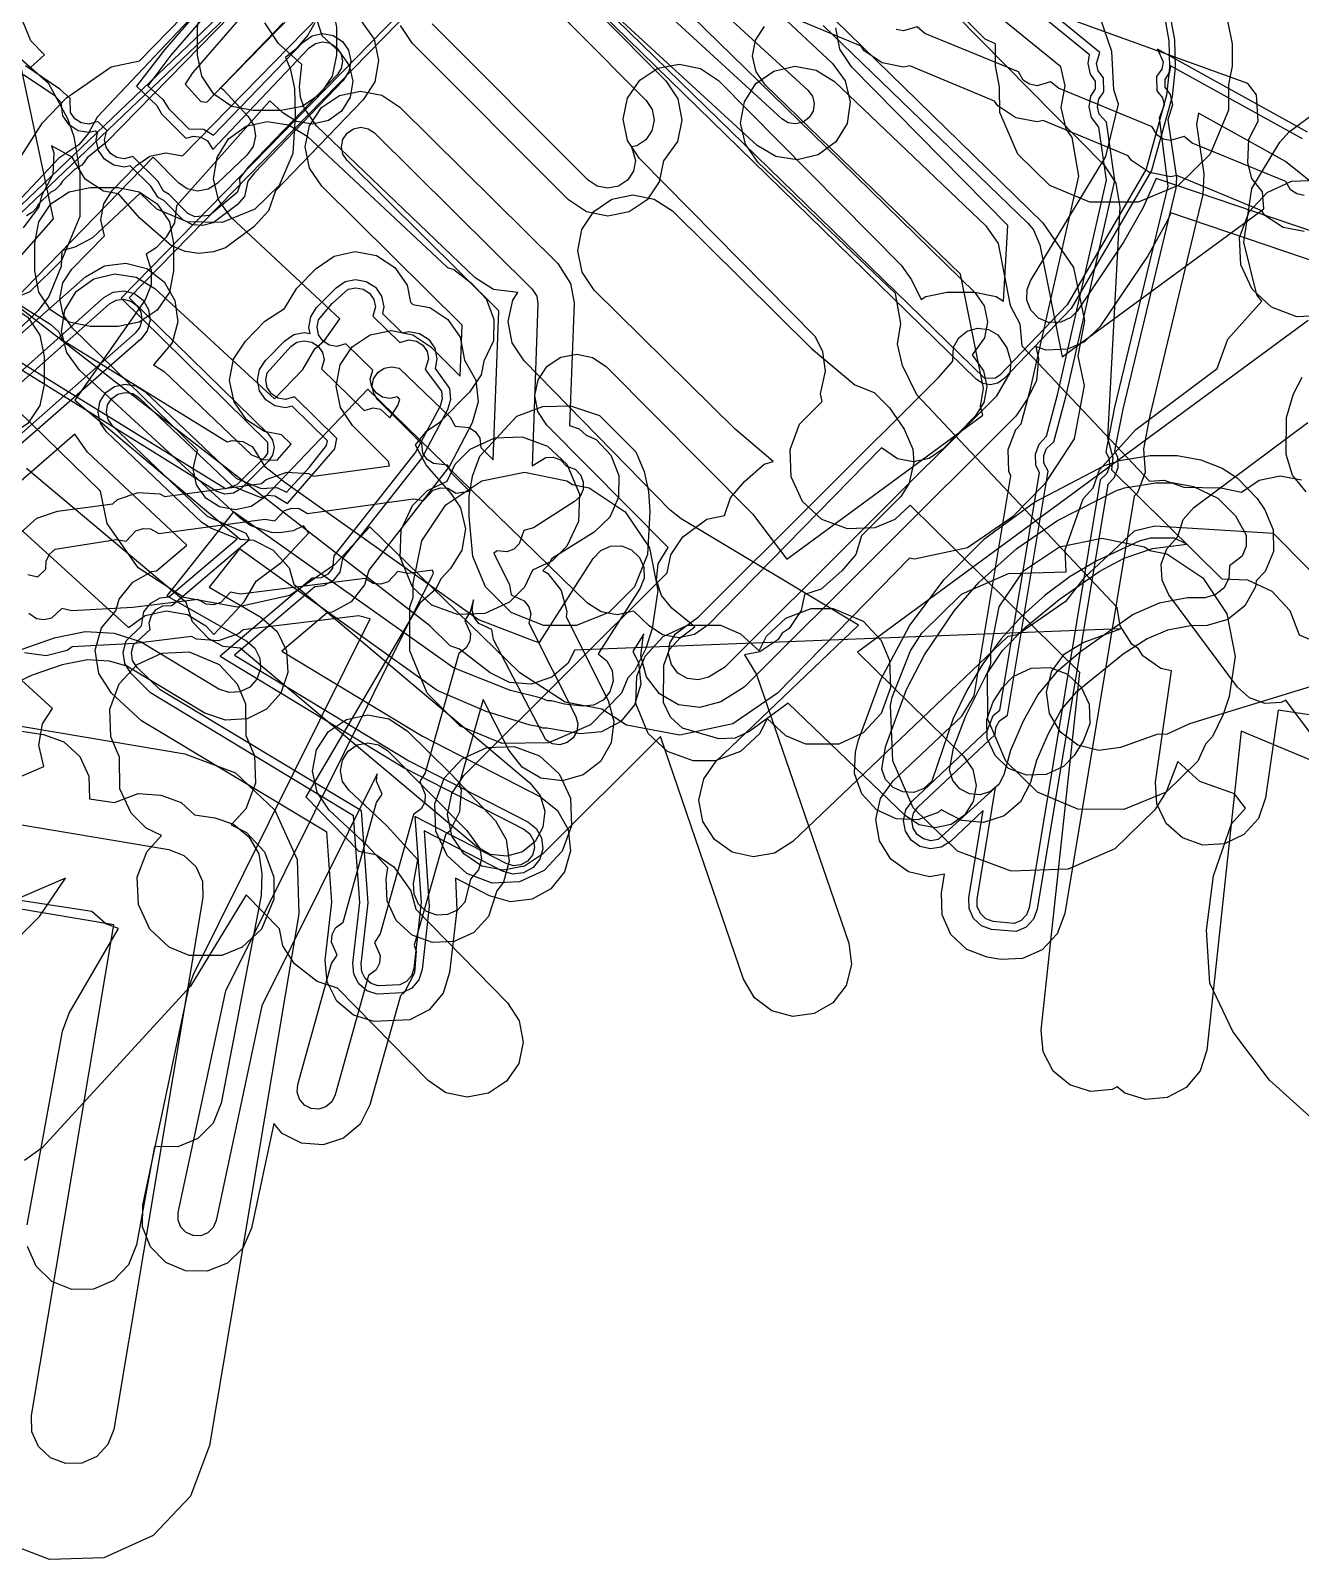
# Model space of a CAD drawing. Header units: metres. Extents: x -2677 to -840, y 169 to 1487.
# Drawn here: x -1662.9 to -1617.2, y 175.1 to 230.2 of the extents above; entities that cross this region are included whole.
import ezdxf

# ---------------------------------------------------------------- set-up
doc = ezdxf.new("R2010")
doc.units = ezdxf.units.M
doc.layers.add('AI_GREENING_EXCLUSIONS', color=1, linetype='Continuous')
doc.layers.add('AI_GREENING_LAWN', color=82, linetype='Continuous')

msp = doc.modelspace()

# ---------------------------------------------------------------- linework, layer by layer
at = {"layer": 'AI_GREENING_EXCLUSIONS'}
for points in [[(-1666, 221.252), (-1650.397, 236.158), (-1651.874, 236.855), (-1672.298, 243.955)], [(-1665.944, 221.029), (-1650.046, 236.213), (-1651.798, 237.04), (-1672.292, 244.156)], [(-1642.446, 238.847), (-1626.466, 223.237), (-1625.363, 221.627), (-1624.96, 219.719), (-1625.198, 218.444), (-1624.975, 217.385), (-1625.333, 215.467), (-1626.398, 213.832), (-1627.563, 212.639), (-1629.173, 211.536), (-1631.081, 211.133), (-1631.266, 211.168), (-1636.016, 206.305), (-1637.625, 205.203), (-1639.534, 204.8), (-1641.451, 205.158), (-1642.336, 205.734), (-1643.658, 205.979), (-1645.295, 207.041), (-1650.692, 212.298), (-1651.961, 210.929), (-1653.565, 209.819), (-1655.472, 209.408), (-1657.391, 209.757), (-1659.031, 210.815), (-1660.141, 212.419), (-1660.391, 213.577), (-1663.84, 216.946)], [(-1644.892, 236.343), (-1634.259, 225.957), (-1628.912, 220.733), (-1628.581, 220.25), (-1628.46, 219.678), (-1628.568, 219.102), (-1629.013, 218.483), (-1628.595, 217.916), (-1628.475, 217.344), (-1628.582, 216.768), (-1628.901, 216.278), (-1630.067, 215.085), (-1630.55, 214.754), (-1631.122, 214.633), (-1631.698, 214.741), (-1632.274, 215.144), (-1638.519, 208.751), (-1639.002, 208.42), (-1639.575, 208.299), (-1640.15, 208.407), (-1640.64, 208.726), (-1641.189, 209.262), (-1641.786, 209.123), (-1642.362, 209.23), (-1642.853, 209.548), (-1650.76, 217.251), (-1654.475, 213.364), (-1654.957, 213.031), (-1655.529, 212.907), (-1656.104, 213.012), (-1656.596, 213.329), (-1656.929, 213.811), (-1657.053, 214.383), (-1657.053, 214.383), (-1656.889, 215.049), (-1661.394, 219.45), (-1661.725, 219.933), (-1661.846, 220.506), (-1661.738, 221.081), (-1661.419, 221.571), (-1660.247, 222.771), (-1660.372, 223.345), (-1660.267, 223.919), (-1659.952, 224.409), (-1659.089, 225.304), (-1658.606, 225.639), (-1658.032, 225.763), (-1657.438, 225.646), (-1651.395, 231.832)], [(-1622.104, 230.793), (-1621.923, 229.789), (-1621.902, 228.831), (-1622.007, 227.836), (-1622.749, 225.166), (-1625.587, 220.287), (-1628.006, 217.757), (-1628.167, 217.644), (-1628.552, 217.637), (-1645.932, 234.563), (-1659.639, 220.531), (-1654.379, 215.338), (-1654.378, 214.952), (-1654.488, 214.788), (-1655.479, 213.808), (-1655.886, 213.666), (-1666.448, 220.165)], [(-1621.915, 230.859), (-1621.726, 229.823), (-1621.702, 228.834), (-1621.812, 227.791), (-1622.555, 225.119), (-1625.442, 220.149), (-1627.862, 217.618), (-1628.087, 217.461), (-1628.356, 217.402), (-1628.626, 217.452), (-1628.857, 217.601), (-1645.928, 234.28), (-1659.356, 220.535), (-1654.351, 215.644), (-1654.195, 215.416), (-1654.14, 215.146), (-1654.193, 214.875), (-1654.347, 214.646), (-1655.338, 213.666), (-1655.6, 213.502), (-1655.908, 213.467), (-1656.2, 213.568), (-1666.553, 219.995)], [(-1654.456, 233.652), (-1658.081, 229.461), (-1659.087, 228.155), (-1658.356, 227.46), (-1658.186, 227.165), (-1657.309, 226.285), (-1657.041, 226.359), (-1656.77, 226.323), (-1656.534, 226.187), (-1656.343, 225.882), (-1652.876, 229.536), (-1652.652, 229.692), (-1652.385, 229.75), (-1652.117, 229.702), (-1651.887, 229.554), (-1651.731, 229.33), (-1651.672, 229.063), (-1651.721, 228.795), (-1651.868, 228.565), (-1655.071, 225.238), (-1655.382, 224.836), (-1655.369, 224.592), (-1655.461, 224.334), (-1656.459, 223.507), (-1656.994, 223.457), (-1657.239, 223.579), (-1657.91, 224.263), (-1658.114, 224.381), (-1658.32, 224.743), (-1659.226, 225.626), (-1659.532, 225.542), (-1659.801, 225.591), (-1660.03, 225.74), (-1660.185, 225.965), (-1660.242, 226.232), (-1660.154, 226.559), (-1660.485, 226.881), (-1660.809, 226.785), (-1661.078, 226.834), (-1661.307, 226.983), (-1661.462, 227.208), (-1661.475, 227.711), (-1661.854, 228.05), (-1663.09, 228.891)], [(-1651.461, 232.818), (-1656.051, 228.1), (-1655.968, 228.04), (-1655.074, 227.072), (-1654.872, 226.744), (-1654.809, 226.363), (-1654.896, 225.986), (-1655.118, 225.671), (-1656.181, 224.656), (-1656.507, 224.448), (-1656.887, 224.379), (-1657.265, 224.459), (-1657.584, 224.677), (-1658.468, 225.574), (-1658.485, 225.599), (-1663.519, 220.425), (-1662.176, 219.579), (-1661.892, 219.311), (-1661.766, 219.028), (-1655.827, 215.349), (-1655.647, 215.403), (-1655.259, 215.363), (-1654.916, 215.178), (-1654.478, 214.482), (-1653.754, 213.907), (-1646.778, 208.963), (-1644.789, 208.188), (-1644.581, 208.134), (-1642.649, 211.161), (-1642.379, 211.443), (-1642.022, 211.599), (-1641.631, 211.608), (-1641.268, 211.466), (-1640.986, 211.196), (-1640.83, 210.839), (-1640.821, 210.448), (-1640.963, 210.085), (-1642.473, 207.719), (-1642.456, 207.714), (-1642.155, 207.467), (-1641.971, 207.122), (-1641.933, 206.734), (-1642.046, 206.361), (-1642.294, 206.059), (-1642.638, 205.875), (-1643.026, 205.837), (-1643.685, 205.916), (-1644.147, 206.033), (-1644.284, 206.03), (-1644.558, 206.137), (-1645.632, 206.409), (-1647.684, 207.215), (-1655.603, 212.841), (-1657.993, 209.814), (-1655.119, 208.181), (-1654.826, 207.923), (-1654.655, 207.572), (-1654.631, 207.183), (-1654.758, 206.814), (-1655.016, 206.521), (-1655.367, 206.35), (-1655.756, 206.326), (-1656.125, 206.453), (-1658.952, 208.156), (-1659.885, 208.452), (-1660.941, 208.511), (-1662.049, 208.29), (-1663.218, 207.883)], [(-1654.357, 233.308), (-1657.849, 229.271), (-1658.687, 228.17), (-1658.147, 227.675), (-1657.923, 227.339), (-1657.212, 226.618), (-1656.674, 226.608), (-1656.32, 226.392), (-1653.093, 229.744), (-1652.772, 229.967), (-1652.391, 230.05), (-1652.007, 229.981), (-1651.679, 229.771), (-1651.456, 229.45), (-1651.372, 229.069), (-1651.441, 228.685), (-1651.652, 228.357), (-1654.844, 225.042), (-1655.082, 224.733), (-1655.203, 224.181), (-1655.464, 223.891), (-1656.326, 223.238), (-1656.703, 223.137), (-1657.073, 223.168), (-1657.422, 223.341), (-1658.11, 224.039), (-1658.312, 224.155), (-1658.576, 224.563), (-1659.315, 225.287), (-1659.528, 225.242), (-1659.912, 225.313), (-1660.239, 225.525), (-1660.46, 225.847), (-1660.542, 226.228), (-1660.496, 226.473), (-1660.562, 226.537), (-1660.805, 226.485), (-1661.189, 226.556), (-1661.516, 226.768), (-1661.737, 227.09), (-1661.799, 227.576), (-1662.031, 227.807), (-1663.155, 228.567)], [(-1644.86, 233.205), (-1640.037, 228.35), (-1639.606, 227.699), (-1639.456, 226.933), (-1639.611, 226.169), (-1640.125, 225.47), (-1640.275, 224.716), (-1640.709, 224.068), (-1641.357, 223.634), (-1642.123, 223.482), (-1642.888, 223.635), (-1643.537, 224.068), (-1649.157, 229.691), (-1649.59, 230.34)], [(-1645.92, 232.853), (-1640.747, 227.645), (-1640.531, 227.32), (-1640.456, 226.937), (-1640.534, 226.554), (-1640.752, 226.231), (-1641.077, 226.015), (-1641.273, 225.977), (-1641.122, 225.482), (-1641.199, 225.099), (-1641.415, 224.775), (-1641.74, 224.558), (-1642.123, 224.482), (-1642.505, 224.558), (-1642.83, 224.775), (-1648.449, 230.398)], [(-1640.192, 232.851), (-1634.919, 228.018), (-1634.758, 227.797), (-1634.693, 227.532), (-1634.735, 227.262), (-1634.876, 227.029), (-1635.097, 226.867), (-1635.362, 226.802), (-1635.632, 226.844), (-1635.865, 226.986), (-1641.779, 232.413)], [(-1663.523, 225.204), (-1662.472, 226.838), (-1661.609, 227.733), (-1659.999, 228.85), (-1658.988, 229.068), (-1655.354, 232.789)], [(-1653.903, 232.302), (-1657.076, 228.637), (-1657.341, 228.234), (-1656.775, 227.61), (-1656.563, 227.582), (-1653.813, 230.438)], [(-1634.368, 230.346), (-1627.002, 223.226), (-1626.799, 222.983), (-1626.574, 222.442), (-1625.769, 218.419), (-1618.511, 223.742), (-1618.55, 224.356), (-1618.934, 224.838), (-1619.084, 225.404), (-1619.048, 226.25), (-1618.708, 226.901), (-1618.767, 227.848), (-1619.082, 228.253), (-1630.912, 232.544)], [(-1655.949, 231.879), (-1660.502, 227.044), (-1660.823, 226.471), (-1661.171, 226.041), (-1661.89, 225.569), (-1667.271, 219.854)], [(-1617.119, 226.261), (-1621.864, 228.891), (-1621.904, 228.657), (-1622.072, 228.393), (-1622.066, 228.119), (-1621.885, 227.863), (-1621.8, 227.482), (-1621.963, 226.946), (-1621.656, 224.859), (-1621.673, 224.484), (-1623.586, 216.533), (-1623.882, 215.029), (-1623.781, 214.807), (-1623.769, 214.417), (-1623.907, 214.052), (-1624.121, 213.824), (-1626.663, 198.534), (-1626.801, 198.169), (-1627.068, 197.885), (-1627.423, 197.724), (-1628.307, 197.794), (-1628.672, 197.931), (-1628.956, 198.198), (-1629.117, 198.554), (-1629.129, 198.944), (-1628.607, 202.086), (-1629.792, 200.969), (-1630.123, 200.762), (-1630.508, 200.698), (-1630.888, 200.785), (-1631.206, 201.011), (-1631.413, 201.342), (-1631.478, 201.727), (-1631.39, 202.107), (-1631.164, 202.425), (-1628.459, 204.973), (-1628.254, 205.499), (-1628.006, 205.7), (-1626.587, 214.234), (-1626.716, 214.519), (-1626.729, 214.909), (-1626.591, 215.274), (-1626.326, 215.557), (-1625.932, 217.042), (-1624.172, 224.78), (-1624.452, 226.687), (-1624.714, 227.03), (-1624.799, 227.411), (-1624.732, 227.795), (-1624.565, 228.059), (-1624.571, 228.334), (-1624.751, 228.59), (-1624.836, 228.971), (-1624.782, 229.285), (-1627.987, 231.905)], [(-1616.939, 226.504), (-1622.33, 229.49), (-1622.137, 229.035), (-1622.184, 228.766), (-1622.375, 228.504), (-1622.363, 227.994), (-1622.16, 227.741), (-1622.1, 227.475), (-1622.275, 227.004), (-1621.965, 224.553), (-1623.878, 216.601), (-1624.197, 214.998), (-1624.074, 214.739), (-1624.065, 214.466), (-1624.162, 214.211), (-1624.398, 213.989), (-1626.959, 198.583), (-1627.055, 198.328), (-1627.242, 198.129), (-1627.491, 198.016), (-1628.257, 198.089), (-1628.513, 198.186), (-1628.712, 198.373), (-1628.825, 198.622), (-1628.833, 198.895), (-1628.165, 202.914), (-1630.23, 201.043), (-1630.499, 200.997), (-1630.765, 201.059), (-1630.988, 201.217), (-1631.132, 201.449), (-1631.178, 201.718), (-1631.116, 201.984), (-1630.958, 202.207), (-1628.179, 204.824), (-1628.153, 205.067), (-1628.023, 205.307), (-1627.732, 205.521), (-1626.272, 214.301), (-1626.424, 214.587), (-1626.433, 214.86), (-1626.336, 215.116), (-1626.065, 215.353), (-1625.639, 216.975), (-1623.866, 224.767), (-1624.174, 226.859), (-1624.44, 227.151), (-1624.5, 227.418), (-1624.453, 227.687), (-1624.262, 227.949), (-1624.274, 228.459), (-1624.477, 228.711), (-1624.537, 228.978), (-1624.411, 229.37), (-1627.797, 232.137)], [(-1617.05, 222.926), (-1617.816, 223.076), (-1618.466, 223.507), (-1618.579, 223.676), (-1621.638, 224.944), (-1621.859, 224.9), (-1622.625, 225.05), (-1623.275, 225.481), (-1623.388, 225.649), (-1626.447, 226.918), (-1626.668, 226.873), (-1627.434, 227.023), (-1628.084, 227.454), (-1628.198, 227.623), (-1631.256, 228.891), (-1631.477, 228.847), (-1632.243, 228.997), (-1632.893, 229.428), (-1633.007, 229.596), (-1636.065, 230.865), (-1634.041, 228.976), (-1633.58, 228.347), (-1633.394, 227.589), (-1633.513, 226.817), (-1633.918, 226.15), (-1634.547, 225.689), (-1635.305, 225.503), (-1636.077, 225.622), (-1636.744, 226.027), (-1642.767, 231.568)], [(-1630.493, 231.645), (-1624.259, 225.314), (-1623.831, 224.662), (-1623.687, 223.803), (-1624.136, 215.5), (-1623.94, 214.774), (-1623.995, 214.353), (-1620.021, 210.429), (-1619.1, 210.39), (-1618.218, 209.981), (-1617.571, 209.282), (-1617.237, 208.402), (-1610.018, 205.399)], [(-1619.954, 231.214), (-1619.65, 229.683), (-1619.65, 228.877), (-1619.781, 228.218), (-1619.781, 227.293), (-1620.444, 225.707), (-1621.588, 224.584), (-1623.033, 223.98), (-1624.771, 223.98), (-1626.216, 224.584), (-1627.36, 225.707), (-1628.007, 227.216), (-1628.023, 228.136), (-1628.172, 228.886), (-1628.172, 229.678), (-1628.541, 229.848), (-1629.621, 230.928)], [(-1664.47, 220.685), (-1662.08, 223.377), (-1663.675, 230.876)], [(-1662.912, 228.826), (-1662.405, 229.281), (-1662.891, 229.79), (-1663.344, 230.874)], [(-1652.686, 230.812), (-1652.42, 229.988), (-1651.774, 229.382), (-1651.433, 228.906), (-1651.301, 228.336), (-1651.396, 227.759), (-1651.706, 227.262), (-1652.181, 226.921), (-1652.752, 226.789), (-1653.329, 226.884), (-1653.826, 227.194), (-1654.292, 227.631), (-1657.652, 223.846), (-1657.723, 223.233), (-1658.019, 222.727), (-1658.385, 222.34), (-1658.746, 222.11), (-1658.559, 221.532), (-1658.561, 221.007), (-1658.776, 220.463), (-1661.315, 216.858), (-1655.359, 211.851), (-1654.883, 211.819), (-1654.17, 211.454), (-1653.592, 210.818), (-1653.431, 210.23), (-1644.926, 203.08), (-1644.56, 202.623), (-1644.397, 202.061), (-1644.461, 201.48), (-1644.743, 200.967), (-1645.2, 200.601), (-1645.762, 200.438), (-1646.343, 200.502), (-1646.856, 200.784), (-1655.355, 207.928), (-1655.97, 207.983), (-1656.483, 208.265), (-1657.07, 208.874), (-1657.307, 209.569), (-1663.05, 214.396)], [(-1608.433, 217.982), (-1617.722, 225.452), (-1620.855, 227.191), (-1620.928, 226.777), (-1620.667, 225.005), (-1620.699, 224.254), (-1622.611, 216.308), (-1622.839, 215.102), (-1622.783, 214.253), (-1623.058, 213.523), (-1623.179, 213.395), (-1625.676, 198.37), (-1625.952, 197.64), (-1626.486, 197.071), (-1627.197, 196.75), (-1627.977, 196.725), (-1628.471, 196.807), (-1629.201, 197.083), (-1629.77, 197.617), (-1630.091, 198.328), (-1630.116, 199.108), (-1630.003, 199.788), (-1630.538, 199.698), (-1631.298, 199.873), (-1631.934, 200.326), (-1632.348, 200.987), (-1632.477, 201.757), (-1632.302, 202.517), (-1631.849, 203.153), (-1629.381, 205.478), (-1628.935, 206.21), (-1627.618, 214.133), (-1627.69, 214.293), (-1627.715, 215.073), (-1627.439, 215.803), (-1627.248, 216.007), (-1626.906, 217.267), (-1625.165, 224.924), (-1625.407, 226.31), (-1625.629, 226.625), (-1625.799, 227.387), (-1625.656, 228.171), (-1625.815, 228.853), (-1628.62, 231.131)], [(-1613.711, 221.898), (-1622.388, 224.831), (-1622.868, 223.769), (-1623.558, 222.548), (-1625.229, 220.064), (-1625.459, 219.827), (-1625.812, 219.662), (-1626.262, 219.656), (-1626.62, 219.811), (-1626.891, 220.091), (-1627.035, 220.454), (-1627.028, 220.844), (-1626.906, 221.151), (-1624.195, 225.63), (-1623.743, 227.505), (-1623.903, 228.023), (-1623.98, 229.404), (-1624.396, 230.627)], [(-1652.676, 230.442), (-1652.926, 229.997), (-1653.358, 229.49), (-1653.73, 229.193), (-1653.561, 228.794), (-1653.406, 228.075), (-1653.38, 227.087), (-1653.461, 225.732), (-1653.959, 224.581), (-1654.836, 223.726), (-1656.001, 223.256), (-1657.27, 223.273), (-1658.354, 223.726), (-1658.955, 224.306), (-1660.671, 222.694), (-1661.311, 222.364), (-1661.783, 222.229), (-1661.797, 221.671), (-1662.251, 220.588), (-1662.628, 220.079), (-1663.496, 219.23)], [(-1650.985, 230.491), (-1650.539, 229.85), (-1650.373, 229.088), (-1650.51, 228.32), (-1650.932, 227.663), (-1654.086, 224.387), (-1654.343, 223.67), (-1654.865, 223.09), (-1655.883, 222.342), (-1656.317, 222.194), (-1656.845, 222.133), (-1657.335, 222.203), (-1657.832, 222.413), (-1658.97, 223.403), (-1659.736, 224.283), (-1660.282, 224.384), (-1660.937, 224.809), (-1661.41, 225.599), (-1662.153, 226.012), (-1662.063, 225.757), (-1662.103, 224.978), (-1662.507, 224.212), (-1662.603, 223.809), (-1663.165, 223.057)], [(-1613.13, 206.979), (-1618.164, 212.054), (-1622.434, 212.325), (-1623.179, 212.138), (-1624.982, 210.446), (-1625.652, 209.613), (-1627.376, 208.41), (-1627.727, 208.352), (-1635.46, 200.971), (-1636.119, 200.552), (-1636.887, 200.417), (-1637.649, 200.587), (-1638.288, 201.034), (-1638.707, 201.693), (-1638.842, 202.461), (-1638.673, 203.223), (-1638.225, 203.862), (-1633.105, 208.757), (-1639.479, 212.58), (-1639.88, 212.896), (-1645.138, 218.269), (-1645.564, 218.923), (-1645.708, 219.689), (-1645.548, 220.453), (-1645.359, 220.73), (-1646.236, 220.841), (-1646.894, 221.261), (-1652.609, 226.736), (-1653.057, 227.375), (-1653.181, 227.761), (-1653.225, 228.137), (-1653.143, 228.936), (-1653.981, 229.699), (-1654.473, 230.442)], [(-1616.909, 219.721), (-1633.14, 207.784), (-1629.315, 204.036), (-1628.983, 203.554), (-1628.861, 202.982), (-1628.967, 202.406), (-1629.285, 201.915), (-1629.767, 201.583), (-1630.34, 201.461), (-1630.915, 201.567), (-1631.406, 201.886), (-1635.635, 205.949), (-1637.015, 204.934), (-1637.545, 204.685), (-1638.13, 204.659), (-1639.437, 205.046), (-1639.869, 205.441), (-1640.117, 205.971), (-1640.108, 207.315), (-1639.907, 207.879), (-1639.523, 208.303), (-1638.992, 208.694), (-1639.822, 209.37), (-1640.195, 209.821), (-1640.367, 210.38), (-1640.312, 210.963), (-1639.948, 211.555), (-1644.315, 215.955), (-1644.638, 216.442), (-1644.75, 217.017), (-1644.634, 217.591), (-1644.307, 218.076), (-1643.819, 218.399), (-1643.245, 218.511), (-1642.671, 218.395), (-1642.186, 218.068), (-1636.919, 212.761), (-1635.684, 211.126), (-1628.626, 216.317), (-1628.713, 216.628), (-1628.601, 217.283), (-1629.424, 221.394), (-1636.453, 228.189), (-1636.786, 228.67), (-1636.91, 229.242), (-1636.806, 229.817), (-1636.489, 230.31)], [(-1608.116, 200.276), (-1619.327, 204.939), (-1620.565, 193.453), (-1620.799, 192.708), (-1621.299, 192.11), (-1621.991, 191.748), (-1622.768, 191.679), (-1623.513, 191.912), (-1623.783, 192.138), (-1623.971, 192.04), (-1624.748, 191.971), (-1625.493, 192.204), (-1626.092, 192.705), (-1626.453, 193.396), (-1626.523, 194.173), (-1625.135, 207.047), (-1631.234, 213.07), (-1631.792, 212.563), (-1632.515, 212.261), (-1633.501, 212.222), (-1634.418, 212.563), (-1635.117, 213.21), (-1635.526, 214.092), (-1635.565, 215.078), (-1635.224, 215.995), (-1634.407, 216.805), (-1634.463, 217.081), (-1634.282, 217.898), (-1634.379, 218.599), (-1634.642, 219.136), (-1640.988, 225.549), (-1641.418, 226.2), (-1641.567, 226.966), (-1641.41, 227.731), (-1640.973, 228.377), (-1640.322, 228.807), (-1639.556, 228.956), (-1638.792, 228.799), (-1638.145, 228.362), (-1631.569, 221.716), (-1631.194, 221.19), (-1630.848, 220.483), (-1630.673, 220.591), (-1629.908, 220.743), (-1628.908, 220.743), (-1628.143, 220.591), (-1627.877, 220.413), (-1627.729, 223.137), (-1633.343, 228.838), (-1633.771, 229.491), (-1633.918, 230.257)], [(-1617.054, 224.226), (-1617.322, 224.279), (-1617.55, 224.43), (-1617.717, 224.727), (-1621.092, 226.112), (-1621.375, 226.346), (-1621.863, 226.2), (-1622.131, 226.252), (-1622.359, 226.403), (-1622.526, 226.7), (-1625.901, 228.086), (-1626.184, 228.32), (-1626.672, 228.173), (-1626.94, 228.226), (-1627.168, 228.377), (-1627.335, 228.674), (-1630.71, 230.059), (-1630.993, 230.293), (-1631.481, 230.147), (-1631.749, 230.199)], [(-1613.125, 204.967), (-1617.994, 205.694), (-1618.443, 202.536), (-1618.701, 201.8), (-1619.222, 201.219), (-1619.926, 200.881), (-1620.705, 200.838), (-1621.441, 201.096), (-1622.022, 201.617), (-1622.36, 202.321), (-1622.403, 203.1), (-1621.832, 207.11), (-1622.219, 207.196), (-1622.858, 207.646), (-1623.021, 207.904), (-1623.256, 208.068), (-1623.675, 208.727), (-1623.791, 209.387), (-1631, 217.047), (-1631.51, 218.108), (-1631.696, 218.866), (-1631.581, 219.609), (-1631.763, 220.699), (-1636.723, 225.426), (-1637.172, 226.065), (-1637.343, 226.826), (-1637.209, 227.595), (-1636.791, 228.254), (-1636.153, 228.703), (-1635.391, 228.874), (-1634.622, 228.74), (-1633.963, 228.322), (-1628.52, 223.135), (-1628.071, 222.496), (-1627.636, 220.267), (-1627.286, 219.601), (-1627.217, 218.813), (-1622.629, 213.941), (-1622.101, 213.972), (-1621.391, 213.724), (-1620.052, 213.701), (-1619.316, 213.542), (-1618.68, 213.976), (-1617.916, 214.135), (-1617.149, 213.99)], [(-1663.257, 212.093), (-1662.673, 212.611), (-1661.935, 212.865), (-1659.938, 213.125), (-1659.77, 213.274), (-1659.032, 213.529), (-1658.253, 213.482), (-1658.071, 213.393), (-1654.586, 213.856), (-1654.417, 214.005), (-1653.679, 214.26), (-1652.9, 214.212), (-1652.718, 214.124), (-1649.987, 214.496), (-1650.017, 214.647), (-1651.318, 215.943), (-1651.752, 216.591), (-1651.906, 217.356), (-1651.755, 218.122), (-1651.323, 218.772), (-1650.675, 219.206), (-1649.91, 219.36), (-1649.144, 219.209), (-1648.494, 218.777), (-1647.436, 217.722), (-1647.368, 219.55), (-1652.421, 224.559), (-1652.857, 225.206), (-1653.013, 225.97), (-1652.864, 226.736), (-1652.433, 227.387), (-1651.786, 227.823), (-1651.022, 227.979), (-1650.256, 227.83), (-1649.605, 227.399), (-1643.929, 221.773), (-1643.463, 221.049), (-1643.337, 220.361), (-1643.499, 215.945), (-1643.157, 215.82), (-1642.905, 215.589), (-1642.549, 215.433), (-1642.01, 214.87), (-1641.726, 214.143), (-1641.743, 213.362), (-1642.057, 212.648), (-1642.62, 212.108), (-1644.155, 211.144), (-1644.245, 210.938), (-1644.468, 210.724), (-1644.285, 210.62), (-1643.806, 210.005), (-1643.598, 209.252), (-1643.623, 209.051), (-1642.116, 206.049), (-1641.908, 205.297), (-1642.005, 204.522), (-1642.39, 203.844), (-1643.006, 203.364), (-1643.758, 203.157), (-1644.532, 203.253), (-1645.211, 203.638), (-1645.69, 204.254), (-1646.607, 206.079), (-1647.473, 203.029), (-1647.403, 202.815), (-1647.463, 202.037), (-1647.816, 201.341), (-1647.97, 201.209), (-1649.095, 197.232), (-1649.025, 197.018), (-1649.085, 196.24), (-1649.438, 195.544), (-1649.592, 195.412), (-1650.688, 191.492), (-1651.041, 190.796), (-1651.633, 190.288), (-1652.375, 190.046), (-1653.153, 190.105), (-1653.849, 190.458), (-1654.152, 190.811), (-1654.95, 187.05), (-1655.258, 186.333), (-1655.817, 185.788), (-1656.542, 185.499), (-1657.322, 185.509), (-1658.039, 185.816), (-1658.584, 186.375), (-1658.873, 187.1), (-1658.863, 187.88), (-1657.204, 195.699), (-1657.039, 196.174), (-1650.673, 208.983), (-1651.095, 209.091), (-1655.245, 208.59), (-1655.415, 208.442), (-1656.156, 208.197), (-1656.934, 208.254), (-1657.116, 208.345), (-1659.153, 208.097), (-1661.409, 207.979), (-1661.589, 207.843), (-1662.344, 207.647), (-1663.117, 207.754)], [(-1616.85, 191.066), (-1618.3, 192.371), (-1619.618, 194.133), (-1620.451, 195.863), (-1620.57, 197.779), (-1620.314, 199.726), (-1619.672, 201.6), (-1619.17, 202.162), (-1619.561, 202.686), (-1620.808, 203.126), (-1621.603, 203.842), (-1622.011, 202.774), (-1622.435, 202.103), (-1623.866, 200.699), (-1625.549, 199.966), (-1627.605, 199.895), (-1629.53, 200.617), (-1631.134, 202.182), (-1631.867, 203.869), (-1631.944, 205.858), (-1631.889, 206.161), (-1631.228, 207.828), (-1630.818, 208.472), (-1629.388, 209.877), (-1629.388, 209.877), (-1627.696, 210.611), (-1625.625, 210.674), (-1625.664, 211.468), (-1625.007, 213.305), (-1624.655, 213.695), (-1624.425, 214.346), (-1623.12, 215.796), (-1620.182, 217.993), (-1619.807, 219.054), (-1618.584, 220.413), (-1618.759, 220.649), (-1619.231, 222.542), (-1618.942, 224.472), (-1617.937, 226.144), (-1617.596, 226.52), (-1616.028, 227.68)], [(-1663.957, 212.85), (-1659.379, 208.676), (-1658.78, 209.1), (-1658.019, 209.273), (-1657.249, 209.142), (-1656.589, 208.727), (-1656.309, 208.416), (-1655.211, 209.591), (-1654.786, 210.334), (-1653.878, 211.016), (-1652.881, 212.083), (-1653.077, 212.328), (-1653.453, 212.156), (-1653.925, 212.08), (-1654.231, 212.091), (-1654.974, 212.328), (-1655.362, 212.608), (-1661.144, 217.939), (-1661.603, 218.57), (-1661.786, 219.329), (-1661.665, 220.1), (-1661.258, 220.766), (-1660.627, 221.225), (-1659.869, 221.408), (-1659.098, 221.287), (-1658.432, 220.88), (-1654.119, 216.903), (-1653.104, 217.964), (-1652.67, 218.703), (-1652.318, 218.999), (-1651.776, 219.779), (-1655.683, 223.431), (-1656.138, 224.065), (-1656.316, 224.825), (-1656.19, 225.595), (-1655.778, 226.258), (-1655.144, 226.713), (-1654.385, 226.891), (-1653.614, 226.765), (-1652.951, 226.353), (-1647.896, 221.627), (-1647.661, 221.561), (-1647.036, 221.071), (-1646.5, 220.504), (-1646.221, 219.775), (-1646.243, 218.995), (-1646.588, 218.258), (-1646.685, 217.768), (-1647.102, 217.137), (-1648.209, 216.028), (-1648.691, 215.702), (-1649.059, 215.248), (-1648.646, 214.486), (-1647.757, 213.488), (-1647.43, 212.985), (-1647.252, 212.225), (-1647.378, 211.455), (-1647.79, 210.792), (-1648.122, 210.437), (-1648.321, 210.037), (-1648.889, 209.544), (-1652.995, 202.577), (-1651.082, 200.623), (-1650.474, 200.495), (-1649.83, 200.055), (-1649.219, 199.193), (-1649.03, 198.526), (-1645.738, 195.164), (-1645.311, 194.511), (-1645.167, 193.744), (-1645.327, 192.98), (-1645.768, 192.336), (-1646.421, 191.909), (-1647.188, 191.765), (-1647.952, 191.925), (-1648.596, 192.366), (-1651.85, 195.689), (-1652.588, 195.924), (-1653.401, 196.559), (-1653.828, 197.212), (-1653.943, 197.828), (-1655.137, 199.047), (-1657.141, 195.763), (-1662.491, 189.94), (-1663.121, 189.479)], [(-1663, 210.579), (-1662.643, 210.49), (-1662.351, 210.769), (-1662.342, 211.061), (-1662.222, 211.307), (-1662.018, 211.488), (-1659.826, 211.841), (-1659.463, 211.781), (-1659.114, 212.152), (-1658.856, 212.241), (-1658.584, 212.224), (-1658.29, 212.051), (-1654.473, 212.572), (-1654.11, 212.511), (-1653.762, 212.883), (-1653.503, 212.972), (-1653.231, 212.955), (-1652.937, 212.781), (-1649.12, 213.303), (-1648.758, 213.242), (-1648.409, 213.614), (-1648.15, 213.703), (-1647.878, 213.686), (-1647.584, 213.512), (-1647.102, 213.578), (-1647.719, 214.193), (-1647.891, 214.518), (-1648.397, 214.57), (-1648.625, 214.721), (-1648.777, 214.948), (-1648.817, 215.287), (-1650.4, 216.864), (-1650.552, 217.091), (-1650.606, 217.359), (-1650.553, 217.627), (-1650.402, 217.854), (-1650.175, 218.006), (-1649.907, 218.06), (-1649.639, 218.007), (-1647.793, 216.243), (-1647.621, 215.918), (-1647.115, 215.866), (-1646.887, 215.715), (-1646.735, 215.488), (-1646.695, 215.149), (-1646.246, 214.702), (-1646.048, 220.072), (-1651.506, 225.482), (-1651.659, 225.708), (-1651.713, 225.976), (-1651.661, 226.244), (-1651.51, 226.472), (-1651.284, 226.625), (-1651.016, 226.679), (-1650.748, 226.627), (-1650.52, 226.476), (-1644.845, 220.85), (-1644.681, 220.596), (-1644.638, 220.327), (-1644.853, 214.496), (-1644.361, 214.791), (-1644.088, 214.802), (-1643.831, 214.709), (-1643.609, 214.479), (-1643.294, 214.368), (-1643.106, 214.171), (-1643.006, 213.916), (-1643.012, 213.643), (-1643.122, 213.393), (-1643.319, 213.204), (-1644.795, 212.263), (-1645.149, 212.166), (-1645.311, 211.683), (-1645.508, 211.494), (-1645.762, 211.394), (-1646.101, 211.429), (-1646.231, 211.347), (-1645.66, 210.209), (-1645.6, 209.847), (-1645.135, 209.637), (-1644.968, 209.421), (-1644.895, 209.158), (-1644.964, 208.824), (-1643.278, 205.466), (-1643.205, 205.202), (-1643.239, 204.931), (-1643.373, 204.694), (-1643.589, 204.526), (-1643.852, 204.453), (-1644.123, 204.487), (-1644.361, 204.622), (-1646.238, 208.241), (-1646.298, 208.603), (-1646.762, 208.813), (-1646.93, 209.029), (-1647.003, 209.292), (-1646.953, 209.666), (-1647.075, 209.232), (-1647.274, 208.924), (-1647.072, 208.456), (-1647.093, 208.184), (-1647.217, 207.94), (-1647.492, 207.74), (-1648.697, 203.436), (-1648.896, 203.127), (-1648.694, 202.659), (-1648.715, 202.387), (-1648.838, 202.143), (-1649.114, 201.943), (-1650.318, 197.639), (-1650.518, 197.33), (-1650.316, 196.863), (-1650.337, 196.59), (-1650.46, 196.347), (-1650.736, 196.147), (-1651.94, 191.843), (-1652.064, 191.599), (-1652.271, 191.421), (-1652.531, 191.336), (-1652.803, 191.357), (-1653.047, 191.481), (-1653.224, 191.688), (-1653.309, 191.948), (-1653.288, 192.22), (-1652.071, 196.572), (-1651.871, 196.881), (-1652.073, 197.349), (-1652.052, 197.621), (-1651.929, 197.864), (-1651.653, 198.065), (-1650.449, 202.369), (-1650.249, 202.677), (-1650.452, 203.145), (-1650.432, 203.4), (-1654.581, 195.051), (-1656.222, 187.32), (-1656.33, 187.069), (-1656.525, 186.878), (-1656.779, 186.777), (-1657.052, 186.78), (-1657.303, 186.888), (-1657.494, 187.084), (-1657.595, 187.337), (-1657.592, 187.61), (-1655.874, 195.595), (-1648.403, 210.628), (-1648.429, 210.732), (-1649.32, 210.621), (-1649.682, 210.686), (-1650.036, 210.319), (-1650.295, 210.234), (-1650.567, 210.253), (-1650.858, 210.431), (-1655.341, 209.875), (-1655.703, 209.94), (-1656.057, 209.573), (-1656.316, 209.487), (-1656.588, 209.507), (-1656.88, 209.684), (-1659.228, 209.395), (-1661.421, 209.268), (-1661.778, 209.356), (-1662.155, 209.013), (-1662.419, 208.944), (-1662.69, 208.982), (-1662.969, 209.178)], [(-1614.319, 221.048), (-1621.85, 223.594), (-1621.971, 223.326), (-1622.688, 222.055), (-1624.406, 219.495), (-1624.967, 218.952), (-1625.574, 218.691), (-1626.353, 218.656), (-1626.716, 218.783), (-1626.625, 218.346), (-1626.688, 217.568), (-1627.005, 216.923), (-1627.439, 216.275), (-1637.221, 206.52), (-1638.055, 205.991), (-1638.809, 205.789), (-1639.582, 205.89), (-1640.258, 206.28), (-1640.734, 206.899), (-1640.936, 207.652), (-1640.835, 208.426), (-1640.826, 208.441), (-1641.227, 207.812), (-1641.014, 207.412), (-1640.937, 206.636), (-1641.164, 205.889), (-1641.66, 205.286), (-1642.348, 204.918), (-1643.125, 204.842), (-1644.315, 205.049), (-1644.458, 205.046), (-1644.586, 205.096), (-1644.923, 205.154), (-1646.497, 205.65), (-1648.263, 206.399), (-1655.383, 211.506), (-1656.472, 210.127), (-1654.615, 209.045), (-1654.031, 208.529), (-1653.688, 207.827), (-1653.64, 207.048), (-1653.894, 206.31), (-1654.41, 205.726), (-1655.112, 205.383), (-1655.891, 205.335), (-1656.629, 205.589), (-1659.437, 207.277), (-1660.068, 207.457), (-1660.858, 207.502), (-1661.768, 207.326), (-1662.847, 206.951), (-1664.561, 206.155)], [(-1668.955, 214.219), (-1660.923, 221.296), (-1660.248, 221.687), (-1659.475, 221.791), (-1658.721, 221.591), (-1658.1, 221.117), (-1657.709, 220.442), (-1657.605, 219.669), (-1657.805, 218.915), (-1658.473, 218.123), (-1658.097, 217.885), (-1654.946, 214.887), (-1654.531, 214.721), (-1654.026, 214.689), (-1653.517, 215.267), (-1653.867, 215.61), (-1654.483, 215.725), (-1655.136, 216.152), (-1655.577, 216.796), (-1655.737, 217.559), (-1655.594, 218.326), (-1655.167, 218.98), (-1654.468, 219.695), (-1653.762, 220.149), (-1653.32, 220.885), (-1652.622, 221.6), (-1651.978, 222.041), (-1651.214, 222.202), (-1650.447, 222.059), (-1649.793, 221.633), (-1649.352, 220.989), (-1649.223, 220.377), (-1649.146, 220.302), (-1648.531, 220.187), (-1647.877, 219.761), (-1647.436, 219.118), (-1647.285, 218.298), (-1646.873, 217.569), (-1646.789, 216.792), (-1647.009, 216.041), (-1647.825, 214.484), (-1650.731, 210.739), (-1650.881, 210.212), (-1651.367, 209.601), (-1652.049, 209.222), (-1652.224, 209.202), (-1653.855, 207.818), (-1648.799, 204.756), (-1644.546, 202.57), (-1643.935, 202.084), (-1643.557, 201.402), (-1643.469, 200.626), (-1643.684, 199.876), (-1644.17, 199.265), (-1644.852, 198.887), (-1645.628, 198.799), (-1646.378, 199.014), (-1647.606, 199.647), (-1647.558, 198.509), (-1647.817, 196.248), (-1648.056, 195.505), (-1648.56, 194.91), (-1649.254, 194.553), (-1650.536, 194.482), (-1651.279, 194.72), (-1651.875, 195.225), (-1652.231, 195.919), (-1652.295, 196.697), (-1652.055, 198.789), (-1652.238, 201.302), (-1658.911, 205.315), (-1659.991, 206.313), (-1660.447, 207.019), (-1660.573, 207.85), (-1660.347, 208.659), (-1659.832, 209.274), (-1659.711, 209.697), (-1659.226, 210.308), (-1658.544, 210.687), (-1658.369, 210.707), (-1657.279, 211.632), (-1660.854, 214.988), (-1661.305, 215.628), (-1666.021, 211.539)], [(-1667.938, 213.715), (-1660.262, 220.545), (-1659.925, 220.741), (-1659.538, 220.793), (-1659.161, 220.693), (-1658.851, 220.456), (-1658.655, 220.119), (-1658.603, 219.732), (-1658.703, 219.355), (-1658.94, 219.045), (-1666.682, 212.289)], [(-1608.549, 209.075), (-1621.186, 205.2), (-1621.99, 204.83), (-1622.354, 204.825), (-1623.669, 204.357), (-1624.442, 204.245), (-1625.198, 204.436), (-1625.824, 204.902), (-1626.224, 205.572), (-1626.336, 206.345), (-1626.145, 207.101), (-1625.679, 207.727), (-1625.009, 208.127), (-1623.662, 208.62), (-1643.322, 207.85), (-1643.551, 207.393), (-1644.141, 206.882), (-1644.881, 206.636), (-1645.66, 206.691), (-1646.357, 207.041), (-1647.458, 207.896), (-1647.801, 208.015), (-1648.535, 208.732), (-1664.412, 221.034)], [(-1608.549, 209.075), (-1621.186, 205.2), (-1621.99, 204.83), (-1622.354, 204.825), (-1623.669, 204.357), (-1624.442, 204.245), (-1625.198, 204.436), (-1625.824, 204.902), (-1626.224, 205.572), (-1626.336, 206.345), (-1626.145, 207.101), (-1625.679, 207.727), (-1625.009, 208.127), (-1623.662, 208.62), (-1643.322, 207.85), (-1643.551, 207.393), (-1644.141, 206.882), (-1644.881, 206.636), (-1645.66, 206.691), (-1646.357, 207.041), (-1647.458, 207.896), (-1647.801, 208.015), (-1648.535, 208.732), (-1664.412, 221.034)], [(-1667.74, 213.49), (-1660.064, 220.32), (-1659.828, 220.457), (-1659.557, 220.494), (-1659.293, 220.423), (-1659.076, 220.258), (-1658.939, 220.021), (-1658.902, 219.751), (-1658.973, 219.487), (-1659.138, 219.27), (-1667.916, 211.536)], [(-1616.978, 213.551), (-1617.472, 214.155), (-1617.698, 214.902), (-1617.686, 216.227), (-1617.441, 217.084), (-1617.129, 217.685)], [(-1614.417, 201.65), (-1617.71, 206.055), (-1617.884, 205.971), (-1618.468, 205.94), (-1619.02, 206.135), (-1619.455, 206.527), (-1621.923, 209.842), (-1622.173, 210.371), (-1622.202, 210.956), (-1622.005, 211.507), (-1621.607, 211.943), (-1621.416, 212.558), (-1621.024, 212.993), (-1616.927, 216.056)], [(-1669.151, 200.772), (-1662.427, 203.666), (-1662.603, 204.431), (-1662.472, 205.201), (-1662.119, 205.761), (-1666.593, 209.841)], [(-1669.879, 205.954), (-1662.443, 204.817), (-1661.71, 204.551), (-1661.134, 204.024), (-1660.804, 203.317), (-1660.779, 202.509), (-1659.883, 202.372), (-1659.032, 202.696), (-1658.216, 202.64), (-1657.484, 202.375), (-1656.999, 201.933), (-1656.272, 201.822), (-1655.597, 201.591), (-1655.047, 201.137), (-1654.69, 200.52), (-1654.573, 199.816), (-1654.599, 199.027), (-1656.04, 191.55), (-1656.334, 190.827), (-1656.883, 190.272), (-1657.603, 189.97), (-1658.443, 189.99), (-1659.09, 186.451), (-1659.378, 185.725), (-1659.921, 185.165), (-1660.637, 184.855), (-1661.418, 184.843), (-1662.143, 185.131), (-1662.703, 185.674), (-1663.013, 186.39)], [(-1667.593, 205.848), (-1657.349, 204.128), (-1655.525, 203.436), (-1654.105, 202.098), (-1653.304, 200.319), (-1653.246, 198.369), (-1656.46, 179.226), (-1657.152, 177.402), (-1657.152, 177.402), (-1658.49, 175.982), (-1660.269, 175.182), (-1662.219, 175.123), (-1664.043, 175.815)], [(-1668.173, 202.396), (-1657.928, 200.676), (-1657.381, 200.469), (-1656.955, 200.067), (-1656.715, 199.534), (-1656.697, 198.949), (-1659.912, 179.806), (-1660.119, 179.258), (-1660.521, 178.832), (-1660.521, 178.832), (-1661.054, 178.592), (-1661.639, 178.575), (-1662.187, 178.782), (-1662.613, 179.184), (-1662.853, 179.717), (-1662.87, 180.302), (-1659.904, 197.966), (-1667.19, 199.189)], [(-1663.025, 187.17), (-1661.75, 194.142), (-1661.512, 194.786), (-1659.74, 197.836), (-1660.199, 198), (-1660.696, 198.45), (-1669.869, 199.847)], [(-1668.45, 192.427), (-1662.58, 198.264), (-1661.642, 199.649), (-1667.143, 197.281)]]:
    msp.add_lwpolyline(points, dxfattribs=at)
for points in [[(-1653.125, 227.431), (-1653.89, 227.279), (-1654.89, 227.279), (-1655.655, 227.431), (-1656.304, 227.865), (-1656.738, 228.514), (-1656.89, 229.279), (-1656.89, 230.279), (-1656.738, 231.044), (-1656.304, 231.693), (-1655.655, 232.127), (-1654.89, 232.279), (-1653.89, 232.279), (-1653.125, 232.127), (-1652.476, 231.693), (-1652.042, 231.044), (-1651.89, 230.279), (-1651.89, 229.279), (-1652.042, 228.514), (-1652.476, 227.865), (-1653.125, 227.431)], [(-1666.477, 229.718), (-1664.919, 229.816), (-1663.443, 229.311), (-1662.272, 228.278), (-1661.574, 226.998), (-1661.345, 226.349), (-1661.129, 225.052), (-1661.129, 223.468), (-1661.792, 221.882), (-1662.936, 220.759), (-1664.458, 220.139), (-1666.119, 220.155), (-1667.564, 220.759), (-1668.708, 221.882), (-1669.041, 222.639), (-1669.423, 223.14), (-1670.11, 224.541), (-1670.207, 226.099), (-1669.702, 227.576), (-1668.67, 228.746), (-1667.268, 229.433), (-1667.029, 229.448), (-1666.477, 229.718)], [(-1614.46, 221.924), (-1614.801, 221.007), (-1615.448, 220.308), (-1616.33, 219.899), (-1617.316, 219.86), (-1618.233, 220.201), (-1618.932, 220.848), (-1619.341, 221.73), (-1619.38, 222.716), (-1619.039, 223.633), (-1618.392, 224.332), (-1617.51, 224.741), (-1616.524, 224.78), (-1615.607, 224.439), (-1614.908, 223.792), (-1614.499, 222.91), (-1614.46, 221.924)], [(-1658.341, 220.094), (-1658.99, 219.66), (-1659.755, 219.508), (-1660.755, 219.508), (-1661.52, 219.66), (-1662.169, 220.094), (-1662.603, 220.743), (-1662.755, 221.508), (-1662.755, 222.508), (-1662.603, 223.273), (-1662.169, 223.922), (-1661.52, 224.356), (-1660.755, 224.508), (-1659.755, 224.508), (-1658.99, 224.356), (-1658.341, 223.922), (-1657.907, 223.273), (-1657.755, 222.508), (-1657.755, 221.508), (-1657.907, 220.743), (-1658.341, 220.094)], [(-1647.891, 201.935), (-1647.738, 202.7), (-1647.303, 203.348), (-1639.987, 210.644), (-1639.858, 211.286), (-1639.423, 211.934), (-1638.565, 212.576), (-1637.921, 212.704), (-1637.703, 213.335), (-1637.202, 213.933), (-1636.494, 214.549), (-1636.173, 214.652), (-1637.544, 215.816), (-1642.612, 220.82), (-1643.049, 221.466), (-1643.206, 222.231), (-1643.059, 222.997), (-1642.629, 223.649), (-1641.983, 224.086), (-1641.219, 224.243), (-1640.453, 224.096), (-1639.801, 223.666), (-1634.789, 218.717), (-1633.236, 217.408), (-1632.539, 217.128), (-1631.981, 216.582), (-1631.454, 215.811), (-1631.148, 215.093), (-1631.106, 214.609), (-1631.287, 213.849), (-1631.576, 213.393), (-1632.991, 211.971), (-1633.2, 211.305), (-1633.701, 210.707), (-1634.445, 210.055), (-1635.049, 209.863), (-1635.163, 209.287), (-1635.596, 208.638), (-1635.85, 208.468), (-1636.008, 208.229), (-1636.656, 207.794), (-1637.201, 207.684), (-1636.769, 206.979), (-1633.451, 197.313), (-1633.347, 196.54), (-1633.546, 195.786), (-1634.019, 195.165), (-1634.694, 194.772), (-1635.467, 194.668), (-1636.221, 194.867), (-1636.842, 195.34), (-1637.235, 196.015), (-1640.233, 204.75), (-1644.479, 200.516), (-1645.128, 200.083), (-1645.894, 199.932), (-1646.659, 200.085), (-1647.307, 200.52), (-1647.74, 201.169), (-1647.891, 201.935)], [(-1656.418, 212.245), (-1656.736, 212.449), (-1660.165, 215.712), (-1660.39, 216.031), (-1660.475, 216.412), (-1660.409, 216.796), (-1660.2, 217.126), (-1659.881, 217.351), (-1659.501, 217.436), (-1659.116, 217.37), (-1658.786, 217.161), (-1655.496, 214.03), (-1654.601, 213.672), (-1654.037, 213.707), (-1653.695, 213.54), (-1652.857, 214.44), (-1652.25, 215.223), (-1652.218, 215.395), (-1653.483, 216.633), (-1653.727, 216.582), (-1654.11, 216.653), (-1654.437, 216.867), (-1654.657, 217.189), (-1654.738, 217.57), (-1654.666, 217.954), (-1654.452, 218.281), (-1653.753, 218.996), (-1653.431, 219.216), (-1653.049, 219.296), (-1652.844, 219.258), (-1652.89, 219.475), (-1652.818, 219.859), (-1652.605, 220.186), (-1651.906, 220.901), (-1651.584, 221.122), (-1651.203, 221.202), (-1650.819, 221.131), (-1650.492, 220.918), (-1650.272, 220.596), (-1650.191, 220.214), (-1650.237, 219.969), (-1649.53, 219.279), (-1649.286, 219.331), (-1648.903, 219.259), (-1648.576, 219.046), (-1648.355, 218.724), (-1648.275, 218.342), (-1648.339, 217.998), (-1647.827, 217.269), (-1647.785, 216.88), (-1647.895, 216.505), (-1648.81, 214.794), (-1651.676, 211.154), (-1651.771, 210.669), (-1652.014, 210.363), (-1652.355, 210.174), (-1652.666, 210.138), (-1655.564, 207.679), (-1649.287, 203.875), (-1645.004, 201.681), (-1644.699, 201.438), (-1644.51, 201.097), (-1644.465, 200.709), (-1644.573, 200.334), (-1644.816, 200.029), (-1645.157, 199.84), (-1645.545, 199.795), (-1645.92, 199.903), (-1648.732, 201.352), (-1648.551, 198.623), (-1648.811, 196.362), (-1648.93, 195.991), (-1649.182, 195.693), (-1649.529, 195.515), (-1650.422, 195.475), (-1650.794, 195.595), (-1651.091, 195.847), (-1651.27, 196.194), (-1651.302, 196.583), (-1651.051, 198.768), (-1651.278, 201.892), (-1658.587, 206.322), (-1659.284, 207.02), (-1659.512, 207.373), (-1659.575, 207.788), (-1659.462, 208.193), (-1658.913, 208.733), (-1658.822, 209.24), (-1658.579, 209.546), (-1658.238, 209.735), (-1657.927, 209.771), (-1655.462, 211.862), (-1656.418, 212.245)], [(-1657.823, 209.466), (-1655.025, 211.84), (-1655.137, 212.055), (-1656.529, 212.666), (-1659.958, 215.929), (-1660.116, 216.153), (-1660.176, 216.419), (-1660.129, 216.688), (-1659.983, 216.919), (-1659.76, 217.076), (-1659.493, 217.136), (-1659.224, 217.09), (-1658.993, 216.944), (-1655.661, 213.773), (-1654.617, 213.355), (-1654.386, 213.434), (-1654.113, 213.417), (-1653.651, 213.131), (-1651.954, 215.107), (-1651.875, 215.48), (-1653.405, 216.977), (-1653.73, 216.882), (-1653.998, 216.932), (-1654.227, 217.081), (-1654.381, 217.306), (-1654.438, 217.574), (-1654.387, 217.842), (-1653.539, 218.786), (-1653.313, 218.94), (-1653.046, 218.996), (-1652.778, 218.946), (-1652.549, 218.797), (-1652.395, 218.571), (-1652.338, 218.304), (-1652.427, 217.978), (-1650.896, 216.481), (-1650.572, 216.576), (-1650.304, 216.526), (-1649.965, 216.217), (-1649.677, 216.66), (-1649.614, 216.873), (-1649.698, 216.972), (-1649.965, 216.915), (-1650.234, 216.966), (-1650.463, 217.115), (-1650.617, 217.34), (-1650.673, 217.607), (-1650.585, 217.934), (-1651.557, 218.883), (-1651.881, 218.787), (-1652.15, 218.837), (-1652.379, 218.986), (-1652.533, 219.212), (-1652.59, 219.479), (-1652.539, 219.747), (-1652.041, 220.334), (-1651.466, 220.846), (-1651.199, 220.902), (-1650.931, 220.852), (-1650.702, 220.703), (-1650.547, 220.478), (-1650.491, 220.211), (-1650.579, 219.884), (-1649.607, 218.935), (-1649.283, 219.031), (-1649.014, 218.98), (-1648.785, 218.831), (-1648.631, 218.606), (-1648.575, 218.339), (-1648.698, 217.958), (-1648.113, 217.179), (-1648.084, 216.907), (-1648.161, 216.644), (-1649.046, 214.98), (-1651.984, 211.249), (-1652.038, 210.806), (-1652.208, 210.592), (-1652.446, 210.459), (-1652.77, 210.443), (-1656.077, 207.637), (-1649.434, 203.61), (-1645.141, 201.414), (-1644.928, 201.244), (-1644.795, 201.005), (-1644.764, 200.734), (-1644.84, 200.471), (-1645.01, 200.258), (-1645.249, 200.125), (-1645.52, 200.094), (-1645.783, 200.17), (-1649.07, 201.863), (-1648.847, 198.787), (-1649.109, 196.396), (-1649.192, 196.136), (-1649.369, 195.928), (-1649.612, 195.803), (-1650.388, 195.773), (-1650.648, 195.857), (-1650.857, 196.033), (-1650.981, 196.276), (-1651.004, 196.549), (-1650.75, 198.762), (-1650.99, 202.069), (-1658.24, 206.429), (-1659.072, 207.232), (-1659.232, 207.479), (-1659.276, 207.77), (-1659.196, 208.053), (-1658.602, 208.596), (-1658.63, 208.84), (-1658.555, 209.103), (-1658.385, 209.317), (-1658.146, 209.45), (-1657.823, 209.466)], [(-1663.001, 216.01), (-1663.65, 215.576), (-1664.415, 215.424), (-1665.415, 215.424), (-1666.18, 215.576), (-1666.829, 216.01), (-1667.263, 216.659), (-1667.415, 217.424), (-1667.415, 218.424), (-1667.263, 219.189), (-1666.829, 219.838), (-1666.18, 220.272), (-1665.415, 220.424), (-1664.415, 220.424), (-1663.65, 220.272), (-1663.001, 219.838), (-1662.567, 219.189), (-1662.415, 218.424), (-1662.415, 217.424), (-1662.567, 216.659), (-1663.001, 216.01)], [(-1628.083, 219.211), (-1627.76, 218.743), (-1627.618, 218.231), (-1627.65, 217.842), (-1628.145, 216.983), (-1637.927, 207.228), (-1638.498, 206.888), (-1638.875, 206.786), (-1639.261, 206.837), (-1639.599, 207.032), (-1639.837, 207.341), (-1639.938, 207.718), (-1639.888, 208.105), (-1639.693, 208.443), (-1638.859, 209.053), (-1630.21, 217.678), (-1629.698, 218.259), (-1629.684, 218.761), (-1629.493, 219.101), (-1629.186, 219.343), (-1628.81, 219.448), (-1628.423, 219.402), (-1628.083, 219.211)], [(-1641.111, 214.994), (-1640.811, 214.284), (-1640.656, 213.565), (-1640.617, 212.848), (-1640.694, 211.303), (-1641.164, 210.138), (-1642.086, 209.216), (-1643.251, 208.746), (-1644.439, 208.746), (-1645.604, 209.216), (-1646.526, 210.138), (-1646.979, 211.222), (-1647.112, 212.675), (-1647.111, 213.393), (-1646.994, 214.12), (-1646.733, 214.844), (-1645.396, 216.274), (-1644.465, 216.624), (-1643.471, 216.651), (-1642.421, 216.299), (-1641.111, 214.994)], [(-1644.293, 215.195), (-1643.594, 214.548), (-1643.146, 213.472), (-1643.185, 212.486), (-1643.594, 211.604), (-1644.134, 211.064), (-1644.834, 210.731), (-1645.128, 210.125), (-1645.668, 209.585), (-1646.55, 209.176), (-1647.536, 209.137), (-1648.453, 209.478), (-1649.152, 210.125), (-1649.6, 211.201), (-1649.561, 212.187), (-1649.152, 213.069), (-1648.612, 213.609), (-1647.912, 213.942), (-1647.618, 214.548), (-1647.078, 215.088), (-1646.196, 215.497), (-1645.21, 215.536), (-1644.293, 215.195)], [(-1622.596, 214.865), (-1621.627, 214.866), (-1620.775, 214.707), (-1620.008, 214.403), (-1619.473, 214.062), (-1618.745, 213.313), (-1618.468, 212.91), (-1618.166, 212.191), (-1618.163, 211.41), (-1618.458, 210.688), (-1618.787, 210.357), (-1618.812, 210.131), (-1619.188, 209.448), (-1619.798, 208.96), (-1620.547, 208.743), (-1621.139, 208.737), (-1621.977, 208.574), (-1622.711, 208.259), (-1623.575, 207.707), (-1625.288, 206.316), (-1625.793, 205.726), (-1626.276, 204.847), (-1626.694, 203.888), (-1626.908, 203.094), (-1627.265, 202.4), (-1627.86, 201.895), (-1628.603, 201.657), (-1629.381, 201.721), (-1630.075, 202.078), (-1630.112, 202.121), (-1630.226, 202.017), (-1630.958, 201.747), (-1631.738, 201.779), (-1632.446, 202.106), (-1632.975, 202.68), (-1633.245, 203.412), (-1633.213, 204.192), (-1633.099, 204.614), (-1632.297, 206.805), (-1631.259, 208.728), (-1630.031, 210.388), (-1628.546, 211.877), (-1626.766, 213.187), (-1624.218, 214.521), (-1623.958, 214.588), (-1623.709, 214.687), (-1622.596, 214.865)], [(-1643.397, 213.823), (-1642.794, 213.704), (-1641.497, 212.836), (-1640.629, 211.539), (-1640.325, 210.008), (-1640.532, 208.637), (-1640.758, 207.912), (-1641.151, 207.122), (-1641.4, 206.855), (-1641.629, 206.306), (-1642.752, 205.162), (-1644.261, 204.515), (-1645.922, 204.499), (-1647.444, 205.119), (-1648.631, 206.306), (-1649.251, 207.828), (-1649.251, 209.412), (-1649.127, 209.748), (-1649.127, 210.261), (-1648.823, 211.792), (-1647.955, 213.089), (-1646.658, 213.957), (-1645.127, 214.261), (-1643.596, 213.957), (-1643.397, 213.823)], [(-1622.4, 213.877), (-1621.747, 213.874), (-1621.037, 213.742), (-1620.164, 213.33), (-1619.533, 212.697), (-1619.146, 211.991), (-1619.144, 211.601), (-1619.292, 211.24), (-1619.741, 210.889), (-1619.765, 210.434), (-1619.953, 210.092), (-1620.258, 209.848), (-1620.633, 209.74), (-1621.252, 209.736), (-1622.273, 209.553), (-1623.211, 209.139), (-1625.104, 207.799), (-1625.985, 207.051), (-1626.635, 206.277), (-1627.172, 205.301), (-1627.632, 204.249), (-1627.87, 203.369), (-1628.048, 203.022), (-1628.346, 202.77), (-1628.717, 202.651), (-1629.106, 202.683), (-1629.453, 202.861), (-1629.705, 203.159), (-1629.825, 203.53), (-1629.676, 204.325), (-1629.234, 205.495), (-1628.496, 206.979), (-1627.918, 207.839), (-1627.102, 208.674), (-1625.87, 209.682), (-1624.432, 210.686), (-1623.536, 211.165), (-1622.51, 211.514), (-1621.281, 211.669), (-1621.723, 211.893), (-1622.601, 211.886), (-1622.992, 211.783), (-1624.517, 211.076), (-1625.48, 210.503), (-1626.383, 209.837), (-1627.21, 209.09), (-1627.959, 208.265), (-1628.625, 207.363), (-1629.201, 206.405), (-1629.691, 205.397), (-1630.46, 203.134), (-1630.747, 202.87), (-1631.113, 202.735), (-1631.503, 202.751), (-1631.857, 202.915), (-1632.122, 203.201), (-1632.257, 203.568), (-1632.125, 204.38), (-1631.366, 206.437), (-1630.719, 207.692), (-1629.643, 209.285), (-1628.771, 210.288), (-1627.404, 211.519), (-1625.931, 212.522), (-1623.782, 213.62), (-1623.653, 213.654), (-1623.528, 213.703), (-1622.4, 213.877)], [(-1622.003, 211.326), (-1620.706, 210.458), (-1619.838, 209.161), (-1619.534, 207.63), (-1619.755, 206.189), (-1619.967, 205.534), (-1620.36, 204.744), (-1620.609, 204.477), (-1620.881, 203.864), (-1622.025, 202.741), (-1623.547, 202.121), (-1625.208, 202.137), (-1626.653, 202.741), (-1627.797, 203.864), (-1628.444, 205.373), (-1628.46, 207.034), (-1628.336, 207.37), (-1628.336, 207.883), (-1628.032, 209.414), (-1627.164, 210.711), (-1625.867, 211.579), (-1624.336, 211.883), (-1622.805, 211.579), (-1622.606, 211.445), (-1622.003, 211.326)], [(-1635.716, 209.011), (-1634.799, 209.352), (-1634.007, 209.352), (-1632.931, 208.904), (-1632.284, 208.205), (-1631.982, 207.482), (-1631.943, 206.496), (-1632.284, 205.579), (-1632.931, 204.88), (-1633.813, 204.471), (-1634.993, 204.471), (-1635.716, 204.773), (-1636.386, 205.391), (-1636.649, 204.858), (-1637.348, 204.211), (-1638.265, 203.87), (-1639.057, 203.87), (-1639.974, 204.211), (-1640.673, 204.858), (-1641.121, 205.934), (-1641.082, 206.92), (-1640.78, 207.643), (-1640.133, 208.342), (-1639.251, 208.751), (-1638.071, 208.751), (-1637.348, 208.449), (-1636.678, 207.831), (-1636.415, 208.364), (-1635.716, 209.011)], [(-1660.051, 205.726), (-1659.71, 206.643), (-1659.063, 207.342), (-1658.181, 207.751), (-1657.195, 207.79), (-1656.119, 207.342), (-1655.472, 206.643), (-1655.17, 205.92), (-1655.16, 204.788), (-1654.847, 204.049), (-1654.808, 203.063), (-1655.149, 202.146), (-1655.678, 201.565), (-1655.131, 201.296), (-1654.484, 200.597), (-1654.143, 199.68), (-1654.143, 198.888), (-1654.591, 197.812), (-1655.29, 197.165), (-1656.013, 196.863), (-1657.193, 196.863), (-1657.916, 197.165), (-1658.615, 197.812), (-1659.024, 198.694), (-1659.063, 199.68), (-1658.722, 200.597), (-1658.193, 201.178), (-1658.74, 201.447), (-1659.28, 201.987), (-1659.689, 202.869), (-1659.699, 204.001), (-1660.012, 204.74), (-1660.051, 205.726)], [(-1626.887, 207.206), (-1626.203, 207.226), (-1625.571, 206.986), (-1625.079, 206.528), (-1624.794, 205.91), (-1624.772, 205.202), (-1625.006, 204.583), (-1625.337, 204.059), (-1625.715, 203.671), (-1626.345, 203.375), (-1627.049, 203.35), (-1627.694, 203.597), (-1628.183, 204.06), (-1628.462, 204.678), (-1628.485, 205.356), (-1628.248, 205.993), (-1627.916, 206.516), (-1627.535, 206.908), (-1626.887, 207.206)], [(-1650.772, 205.525), (-1650.005, 205.381), (-1649.351, 204.954), (-1647.79, 203.419), (-1646.169, 201.711), (-1645.779, 201.035), (-1645.678, 200.261), (-1645.881, 199.508), (-1646.12, 199.196), (-1646.419, 198.266), (-1646.948, 197.692), (-1647.656, 197.364), (-1648.435, 197.331), (-1649.168, 197.599), (-1649.742, 198.127), (-1650.071, 198.835), (-1650.104, 199.615), (-1650.04, 200.025), (-1650.786, 200.826), (-1652.149, 202.096), (-1652.589, 202.74), (-1652.75, 203.503), (-1652.606, 204.27), (-1652.179, 204.924), (-1651.535, 205.364), (-1650.772, 205.525)], [(-1651.678, 203.898), (-1651.465, 204.224), (-1651.143, 204.445), (-1650.761, 204.525), (-1650.377, 204.453), (-1650.051, 204.24), (-1647.196, 201.365), (-1646.727, 200.715), (-1646.676, 200.328), (-1646.777, 199.951), (-1647.068, 199.611), (-1647.273, 198.787), (-1647.538, 198.5), (-1647.892, 198.335), (-1648.281, 198.319), (-1648.648, 198.453), (-1648.935, 198.717), (-1649.099, 199.071), (-1649.115, 199.461), (-1648.961, 200.313), (-1650.075, 201.533), (-1651.449, 202.81), (-1651.67, 203.132), (-1651.75, 203.514), (-1651.678, 203.898)], [(-1643.431, 201.536), (-1643.772, 200.619), (-1644.419, 199.92), (-1645.301, 199.511), (-1646.287, 199.472), (-1647.204, 199.813), (-1647.903, 200.46), (-1648.312, 201.342), (-1648.351, 202.328), (-1648.01, 203.245), (-1647.363, 203.944), (-1646.481, 204.353), (-1645.495, 204.392), (-1644.578, 204.051), (-1643.879, 203.404), (-1643.47, 202.522), (-1643.431, 201.536)]]:
    msp.add_lwpolyline(points, close=True, dxfattribs=at)
at = {"layer": 'AI_GREENING_LAWN'}
msp.add_lwpolyline([(-1652.873, 233.612), (-1660.181, 226.132), (-1660.227, 226.09), (-1660.862, 225.584), (-1660.978, 225.427), (-1660.98, 225.428), (-1661.056, 225.317), (-1661.172, 225.25), (-1661.168, 225.244), (-1661.318, 225.156), (-1661.754, 224.739), (-1661.835, 224.601), (-1662.029, 224.416), (-1662.171, 224.34), (-1662.622, 223.909), (-1662.706, 223.767), (-1662.833, 223.625), (-1662.901, 223.591), (-1662.898, 223.586), (-1663.056, 223.496)], dxfattribs=at)

doc.saveas('drawing.dxf')
